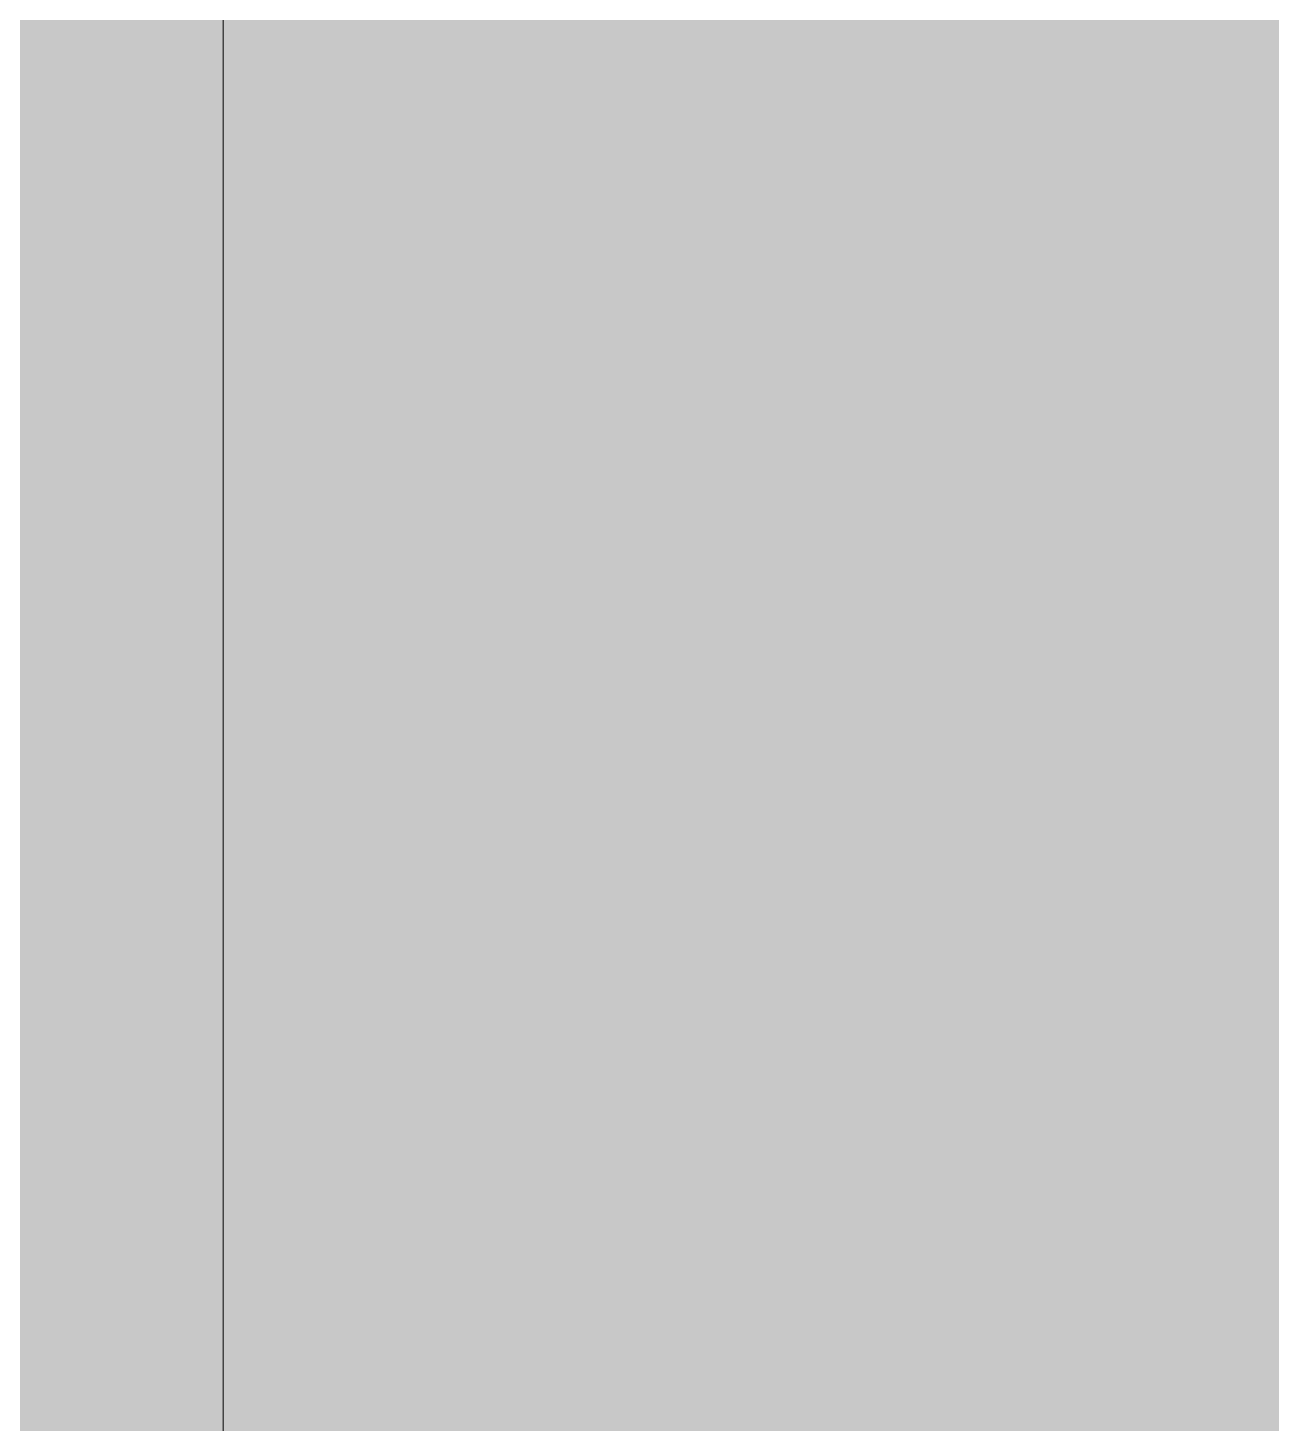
# Model space of a CAD drawing. Header units: inches. Extents: x 4017 to 5703, y -944 to 2840.
# Drawn here: x 5148.88 to 5167.71, y 1799.05 to 1820.17 of the extents above; entities that cross this region are included whole.
import ezdxf

# ---------------------------------------------------------------- set-up
doc = ezdxf.new("R2010")
doc.units = ezdxf.units.IN
doc.header["$MEASUREMENT"] = 0
doc.linetypes.add('DASHED', pattern=[19.05, 12.7, -6.35])
doc.layers.add('1 - A-dim-work', color=8, linetype='Continuous', lineweight=9)
doc.layers.add('1 - subStructural - Bearing', color=132, linetype='Continuous', lineweight=9)
doc.layers.add('F-Wall Ceiling Dark Green', color=7, linetype='DASHED', lineweight=9, true_color=0x284732)

msp = doc.modelspace()

# ---------------------------------------------------------------- hatches: boundary and pattern name
at = {"layer": '1 - subStructural - Bearing', "true_color": 0x0085ad}
h = msp.add_hatch(color=144, dxfattribs=at)
h.dxf.hatch_style = 1
h.paths.add_polyline_path([(5151.837, 1834.296), (5111.837, 1834.296), (5111.837, 1584.295), (5151.837, 1584.295)])
at = {"layer": 'F-Wall Ceiling Dark Green', "true_color": 0x006a8e}
h = msp.add_hatch(color=144, dxfattribs=at)
h.dxf.hatch_style = 1
h.paths.add_polyline_path([(5151.837, 1584.295), (5202.837, 1584.295), (5202.837, 1834.296), (5151.837, 1834.296)])

# ---------------------------------------------------------------- linework, layer by layer
at = {"layer": '1 - A-dim-work'}
for points in [[(5111.837, 1834.296), (5151.837, 1834.296), (5151.837, 1584.295), (5111.837, 1584.295)], [(5151.837, 1584.295), (5202.837, 1584.295), (5202.837, 1834.296), (5151.837, 1834.296)]]:
    msp.add_lwpolyline(points, close=True, dxfattribs=at)
msp.add_lwpolyline([(5151.837, 1584.295), (5151.837, 1834.296)], dxfattribs=at)

doc.saveas('drawing.dxf')
